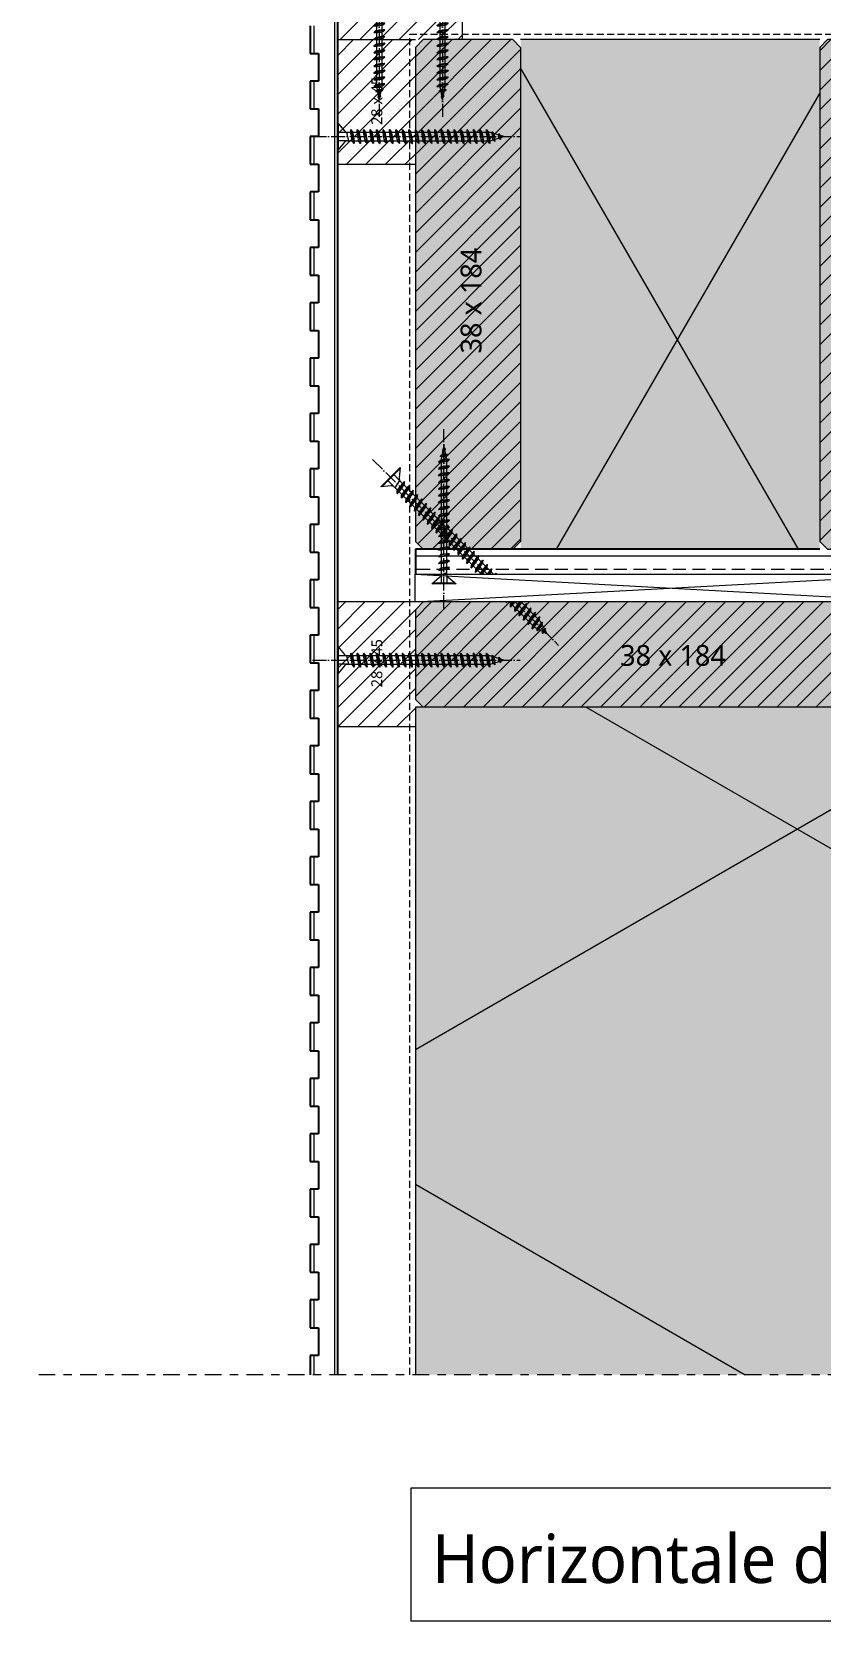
# Model space of a CAD drawing. Header units: millimetres. Extents: x 2927 to 18500, y -7154 to 6447.
# Drawn here: x 17906 to 18191, y -1901 to -1327 of the extents above; entities that cross this region are included whole.
import ezdxf

# ---------------------------------------------------------------- set-up
doc = ezdxf.new("R2010")
doc.units = ezdxf.units.MM
for name, pattern in [('MV_center', [15, 6, -3, 3, -3]), ('MV_hartlijn_staal', [6.6, 5, -0.8, 0, -0.8]), ('MV_hidden', [3.75, 2.5, -1.25])]:
    doc.linetypes.add(name, pattern=pattern)
for name, color, linetype, lineweight in [('A-ANNO-NOTE', 131, 'Continuous', 18), ('A-DETL', 90, 'Continuous', 13), ('A-DETL-GENF', 92, 'Continuous', 18), ('A-DETL-MEDM', 33, 'Continuous', 18), ('G-ANNO-TEXT', 231, 'Continuous', 13)]:
    doc.layers.add(name, color=color, linetype=linetype, lineweight=lineweight)
doc.styles.add('Segoe UI', font='segoeui.ttf', dxfattribs={"height": 7.5})
doc.styles.add('Segoe UI_1', font='segoeui.ttf', dxfattribs={"height": 4})
doc.styles.add('Segoe UI_4', font='segoeui.ttf', dxfattribs={"height": 17.5})
pattern_1 = [(60, (-2126.39, 181.76), (-155.885, 90), []), (120, (-2126.39, 181.76), (-155.885, -90), [])]

# ---------------------------------------------------------------- blocks, each defined once
blk = doc.blocks.new('00 hout rechthoekig - 28x45-V297-Details Domera')
at = {"layer": 'A-DETL-GENF', "lineweight": 13}
h = blk.add_hatch(dxfattribs=at)
h.set_pattern_fill('FP_355', color=256, style=0, pattern_type=2)
h.set_pattern_definition([(315, (1374.764, 18016.093), (3.5355339, 3.5355339), [])])
h.paths.add_polyline_path([(0, -28), (45, -28), (45, 0), (0, 0)])
at = {"layer": 'A-DETL-MEDM'}
blk.add_line((0, 0), (0, -28), dxfattribs=at)
blk = doc.blocks.new('00 hout rechthoekig - 28x45-V298-Details Domera')
at = {"layer": 'A-DETL-GENF', "lineweight": 13}
h = blk.add_hatch(dxfattribs=at)
h.set_pattern_fill('FP_356', color=256, style=0, pattern_type=2)
h.set_pattern_definition([(315, (1577.764, 18016.093), (3.5355339, 3.5355339), [])])
h.paths.add_polyline_path([(0, -28), (45, -27.99), (45, 0), (0, 0)])
at = {"layer": 'A-DETL-MEDM'}
for p, q in [((0, 0), (0, -28)), ((45, -27.99), (45, 0))]:
    blk.add_line(p, q, dxfattribs=at)
blk = doc.blocks.new('00 hout rechthoekig - 28x45-V299-Details Domera')
at = {"layer": 'A-DETL-GENF', "lineweight": 13}
h = blk.add_hatch(dxfattribs=at)
h.set_pattern_fill('FP_357', color=256, style=0, pattern_type=2)
h.set_pattern_definition([(45, (-18016.093, 1301.764), (-3.5355339, 3.5355339), [])])
h.paths.add_polyline_path([(45, -28), (45, 0), (0, 0), (0, -28), (30.83, -28)])
at = {"layer": 'A-DETL-MEDM'}
for p, q in [((8, 0), (0, 0)), ((45, -28), (45, 0)), ((0, -28), (28, -28))]:
    blk.add_line(p, q, dxfattribs=at)
blk = doc.blocks.new('42_isolatie - Type 1-V300-Details Domera')
at = {"layer": 'A-DETL-GENF'}
h = blk.add_hatch(color=256, dxfattribs=at)
h.paths.add_polyline_path([(355.28, 0.8), (355.28, 184.8), (193.28, 184.8), (193.28, 0.8), (344.63, 0.8)])
h.paths.add_polyline_path([(117.28, 0.8), (117.28, 184.8), (9.28, 184.8), (9.28, 0.8), (69.33, 0.8)])
at = {"layer": 'A-DETL-GENF', "lineweight": 13}
h = blk.add_hatch(dxfattribs=at)
h.set_pattern_fill('FP_24', color=256, style=0, pattern_type=2)
h.set_pattern_definition(pattern_1)
h.paths.add_polyline_path([(355.28, 0.8), (355.28, 184.8), (193.28, 184.8), (193.28, 0.8), (344.63, 0.8)])
h.paths.add_polyline_path([(117.28, 0.8), (117.28, 184.8), (9.28, 184.8), (9.28, 0.8), (69.33, 0.8)])
at = {"layer": 'A-DETL-GENF'}
for p, q in [((117.28, 184.8), (9.28, 184.8)), ((117.28, 184.8), (9.28, 184.8)), ((355.28, 184.8), (193.28, 184.8)), ((355.28, 184.8), (193.28, 184.8)), ((344.63, 0.8), (355.28, 0.8))]:
    blk.add_line(p, q, dxfattribs=at)
blk = doc.blocks.new('00 hout-rechthoekig - SLS 38x184-V301-Details Domera')
at = {"layer": 'A-DETL-GENF'}
blk.add_hatch(color=256, dxfattribs=at).paths.add_polyline_path([(98.05, -38), (181.17, -38), (184, -35.17), (184, -2.83), (181.17, 0), (2.83, 0), (0, -2.83), (0, -35.17), (2.83, -38)])
at = {"layer": 'A-DETL-MEDM', "lineweight": 13}
h = blk.add_hatch(dxfattribs=at)
h.set_pattern_fill('FP_358', color=256, style=0, pattern_type=2)
h.set_pattern_definition([(45, (-18044.093, 1532.764), (-3.5355339, 3.5355339), [])])
h.paths.add_polyline_path([(98.05, -38), (181.17, -38), (184, -35.17), (184, -2.83), (181.17, 0), (2.83, 0), (0, -2.83), (0, -35.17), (2.83, -38)])
at = {"layer": 'A-DETL-MEDM'}
for p, q in [((0, -2.83), (2.83, 0)), ((2.83, 0), (0, -2.83)), ((181.17, 0), (184, -2.83)), ((0, -2.83), (0, -35.17)), ((181.17, 0), (184, -2.83)), ((2.83, -38), (0, -35.17)), ((0, -35.17), (2.83, -38)), ((184, -35.17), (181.17, -38)), ((181.17, -38), (184, -35.17))]:
    blk.add_line(p, q, dxfattribs=at)
blk = doc.blocks.new('00 hout-rechthoekig - SLS 38x184-V302-Details Domera')
at = {"layer": 'A-DETL-GENF'}
blk.add_hatch(color=256, dxfattribs=at).paths.add_polyline_path([(184, -2.83), (181.17, 0), (2.83, 0), (0, -2.83), (0, -35.17), (2.83, -38), (181.17, -38), (184, -35.17)])
at = {"layer": 'A-DETL-MEDM', "lineweight": 13}
h = blk.add_hatch(dxfattribs=at)
h.set_pattern_fill('FP_359', color=256, style=0, pattern_type=2)
h.set_pattern_definition([(135, (-1329.764, -18082.093), (-3.5355339, -3.5355339), [])])
h.paths.add_polyline_path([(184, -2.83), (181.17, 0), (2.83, 0), (0, -2.83), (0, -35.17), (2.83, -38), (181.17, -38), (184, -35.17)])
at = {"layer": 'A-DETL-MEDM'}
for p, q in [((0, -2.83), (2.83, 0)), ((2.83, 0), (0, -2.83)), ((2.83, 0), (181.17, 0)), ((181.17, 0), (184, -2.83)), ((0, -2.83), (0, -35.17)), ((181.17, 0), (184, -2.83)), ((2.83, -38), (0, -35.17)), ((0, -35.17), (2.83, -38)), ((2.83, -38), (181.17, -38)), ((184, -35.17), (181.17, -38)), ((181.17, -38), (184, -35.17))]:
    blk.add_line(p, q, dxfattribs=at)
blk = doc.blocks.new('00 hout-rechthoekig - SLS 38x184-V304-Details Domera')
at = {"layer": 'A-DETL-GENF'}
blk.add_hatch(color=256, dxfattribs=at).paths.add_polyline_path([(184, -2.83), (181.17, 0), (2.83, 0), (0, -2.83), (0, -35.17), (2.83, -38), (181.17, -38), (184, -35.17)])
at = {"layer": 'A-DETL-MEDM', "lineweight": 13}
h = blk.add_hatch(dxfattribs=at)
h.set_pattern_fill('FP_361', color=256, style=0, pattern_type=2)
h.set_pattern_definition([(135, (-1329.764, -18228.093), (-3.5355339, -3.5355339), [])])
h.paths.add_polyline_path([(184, -2.83), (181.17, 0), (2.83, 0), (0, -2.83), (0, -35.17), (2.83, -38), (181.17, -38), (184, -35.17)])
at = {"layer": 'A-DETL-MEDM'}
for p, q in [((0, -2.83), (2.83, 0)), ((2.83, 0), (0, -2.83)), ((2.83, 0), (181.17, 0)), ((181.17, 0), (184, -2.83)), ((0, -2.83), (0, -35.17)), ((181.17, 0), (184, -2.83)), ((184, -35.17), (184, -2.83)), ((2.83, -38), (0, -35.17)), ((0, -35.17), (2.83, -38)), ((2.83, -38), (181.17, -38)), ((184, -35.17), (181.17, -38)), ((181.17, -38), (184, -35.17))]:
    blk.add_line(p, q, dxfattribs=at)
blk = doc.blocks.new('42_isolatie - Type 1-4084860-Details Domera')
at = {"layer": 'A-DETL-GENF'}
blk.add_hatch(color=256, dxfattribs=at).paths.add_polyline_path([(241.28, 132.93), (241.28, 184.8), (0.28, 184.8), (0.28, 0.8), (241.28, 0.8)])
at = {"layer": 'A-DETL-GENF', "lineweight": 13}
h = blk.add_hatch(dxfattribs=at)
h.set_pattern_fill('FP_24', color=256, style=0, pattern_type=2)
h.set_pattern_definition(pattern_1)
h.paths.add_polyline_path([(241.28, 132.93), (241.28, 184.8), (0.28, 184.8), (0.28, 0.8), (241.28, 0.8)])
at = {"layer": 'A-DETL-GENF'}
for p, q in [((241.28, 184.8), (0.28, 184.8)), ((0.28, 184.8), (0.28, 0.8)), ((241.28, 184.8), (0.28, 184.8)), ((0.28, 184.8), (0.28, 0.8)), ((0.28, 0.8), (241.28, 0.8)), ((0.28, 0.8), (241.28, 0.8))]:
    blk.add_line(p, q, dxfattribs=at)
blk = doc.blocks.new('28 schroeven 2D - Verzonken schroef 4_0x50mm-3291589-Details Domera')
at = {"layer": 'A-DETL-GENF', "linetype": 'MV_hartlijn_staal', "lineweight": 13}
blk.add_line((0, 9.1), (0, -55.9), dxfattribs=at)
at = {"layer": 'A-DETL-GENF', "lineweight": 5}
for p, q in [((-4.4, 0), (4.4, 0)), ((-1.54, -2.4), (-4.4, 0)), ((4.4, 0), (1.54, -2.4)), ((-4.04, -0.3), (4.04, -0.3)), ((2, -4.97), (-2, -5.9)), ((-2, -5.9), (-1.25, -5.26)), ((-1, -4), (1.03, -3.26)), ((-1, -3.55), (-1, -45)), ((1, -45), (1, -3.55)), ((1.25, -5.61), (2, -4.97)), ((2, -7.41), (-2, -8.34)), ((-2, -8.34), (-1.25, -7.7)), ((2, -9.84), (-2, -10.77)), ((-2, -10.77), (-1.25, -10.13)), ((1.25, -8.05), (2, -7.41)), ((1.25, -10.48), (2, -9.84)), ((2, -12.28), (-2, -13.21)), ((-2, -13.21), (-1.25, -12.57)), ((2, -14.72), (-2, -15.65)), ((-2, -15.65), (-1.25, -15.01)), ((2, -17.15), (-2, -18.09)), ((1.25, -12.92), (2, -12.28)), ((1.25, -15.36), (2, -14.72)), ((1.25, -17.79), (2, -17.15)), ((-2, -18.09), (-1.25, -17.45)), ((2, -19.59), (-2, -20.52)), ((-2, -20.52), (-1.25, -19.88)), ((2, -22.03), (-2, -22.96)), ((-2, -22.96), (-1.25, -22.32)), ((1.25, -20.23), (2, -19.59)), ((1.25, -22.67), (2, -22.03)), ((2, -24.47), (-2, -25.4)), ((-2, -25.4), (-1.25, -24.76)), ((2, -26.9), (-2, -27.83)), ((-2, -27.83), (-1.25, -27.19)), ((1.25, -25.11), (2, -24.47)), ((1.25, -27.54), (2, -26.9)), ((2, -29.34), (-2, -30.27)), ((-2, -30.27), (-1.25, -29.63)), ((2, -31.78), (-2, -32.71)), ((-2, -32.71), (-1.25, -32.07)), ((2, -34.21), (-2, -35.15)), ((1.25, -29.98), (2, -29.34)), ((1.25, -32.42), (2, -31.78)), ((1.25, -34.85), (2, -34.21)), ((-2, -35.15), (-1.25, -34.51)), ((2, -36.65), (-2, -37.58)), ((-2, -37.58), (-1.25, -36.94)), ((2, -39.09), (-2, -40.02)), ((-2, -40.02), (-1.25, -39.38)), ((1.25, -37.29), (2, -36.65)), ((1.25, -39.73), (2, -39.09)), ((2, -41.53), (-2, -42.46)), ((-2, -42.46), (-1.25, -41.82)), ((2, -43.96), (-2, -44.89)), ((-2, -44.89), (-1.25, -44.25)), ((-1, -45), (0, -50)), ((0, -50), (1, -45)), ((1.25, -42.17), (2, -41.53)), ((1.25, -44.6), (2, -43.96)), ((-1.26, -46.66), (-0.51, -46.02)), ((1.26, -46.07), (-1.26, -46.66)), ((-0.52, -48.71), (0.23, -48.07)), ((0.52, -48.47), (-0.52, -48.71)), ((-0.23, -49.11), (0.52, -48.47)), ((0.51, -46.71), (1.26, -46.07))]:
    blk.add_line(p, q, dxfattribs=at)
at = {"layer": 'A-DETL-GENF'}
for p, q in [((-1, -3.55), (-1, 0)), ((1, -3.55), (1, 0))]:
    blk.add_line(p, q, dxfattribs=at)
at = {"layer": 'A-DETL-GENF', "lineweight": 5}
for centre, start, end in [((-2.5, -3.55), 360, 50), ((2.5, -3.55), 130, 180)]:
    blk.add_arc(centre, 1.5, start, end, dxfattribs=at)
for points in [[(-2, -5.9), (-1.5, -6.14), (1.25, -5.61)], [(-1.25, -5.26), (1.8, -4.75), (2, -4.97)], [(-2, -8.34), (-1.5, -8.58), (1.25, -8.05)], [(-2, -10.77), (-1.5, -11.01), (1.25, -10.48)], [(-1.25, -7.7), (1.8, -7.19), (2, -7.41)], [(-1.25, -10.13), (1.8, -9.62), (2, -9.84)], [(-2, -13.21), (-1.5, -13.45), (1.25, -12.92)], [(-2, -15.65), (-1.5, -15.89), (1.25, -15.36)], [(-1.25, -12.57), (1.8, -12.06), (2, -12.28)], [(-1.25, -15.01), (1.8, -14.5), (2, -14.72)], [(-1.25, -17.45), (1.8, -16.94), (2, -17.15)], [(-2, -18.09), (-1.5, -18.33), (1.25, -17.79)], [(-2, -20.52), (-1.5, -20.76), (1.25, -20.23)], [(-2, -22.96), (-1.5, -23.2), (1.25, -22.67)], [(-1.25, -19.88), (1.8, -19.37), (2, -19.59)], [(-1.25, -22.32), (1.8, -21.81), (2, -22.03)], [(-2, -25.4), (-1.5, -25.64), (1.25, -25.11)], [(-2, -27.83), (-1.5, -28.07), (1.25, -27.54)], [(-1.25, -24.76), (1.8, -24.25), (2, -24.47)], [(-1.25, -27.19), (1.8, -26.68), (2, -26.9)], [(-2, -30.27), (-1.5, -30.51), (1.25, -29.98)], [(-2, -32.71), (-1.5, -32.95), (1.25, -32.42)], [(-1.25, -29.63), (1.8, -29.12), (2, -29.34)], [(-1.25, -32.07), (1.8, -31.56), (2, -31.78)], [(-1.25, -34.51), (1.8, -34), (2, -34.21)], [(-2, -35.15), (-1.5, -35.39), (1.25, -34.85)], [(-2, -37.58), (-1.5, -37.82), (1.25, -37.29)], [(-2, -40.02), (-1.5, -40.26), (1.25, -39.73)], [(-1.25, -36.94), (1.8, -36.43), (2, -36.65)], [(-1.25, -39.38), (1.8, -38.87), (2, -39.09)], [(-2, -42.46), (-1.5, -42.7), (1.25, -42.17)], [(-2, -44.89), (-1.5, -45.13), (1.25, -44.6)], [(-1.25, -41.82), (1.8, -41.31), (2, -41.53)], [(-1.25, -44.25), (1.8, -43.74), (2, -43.96)], [(-1.26, -46.66), (-1, -46.82), (0.51, -46.71)], [(-0.52, -48.71), (-0.51, -48.79), (-0.23, -49.11)], [(-0.51, -46.02), (1.16, -45.94), (1.26, -46.07)], [(0.23, -48.07), (0.53, -48.42), (0.52, -48.47)]]:
    blk.add_open_spline(points, degree=2, dxfattribs=at)
blk = doc.blocks.new('28 schroeven 2D - Verzonken schroef 5_0x60mm-3245535-Details Domera')
at = {"layer": 'A-DETL-GENF', "linetype": 'MV_hartlijn_staal', "lineweight": 13}
blk.add_line((0, 9.1), (0, -65.9), dxfattribs=at)
at = {"layer": 'A-DETL-GENF', "lineweight": 5}
for p, q in [((-4.9, 0), (4.9, 0)), ((-2.04, -2.4), (-4.9, 0)), ((4.9, 0), (2.04, -2.4)), ((-4.54, -0.3), (4.54, -0.3)), ((2.5, -4.74), (-2.5, -5.9)), ((-2.5, -5.9), (-1.75, -5.26)), ((-1.5, -4), (1.53, -3.26)), ((-1.5, -3.55), (-1.5, -55)), ((1.5, -55), (1.5, -3.55)), ((1.75, -5.38), (2.5, -4.74)), ((2.5, -7.07), (-2.5, -8.23)), ((-2.5, -8.23), (-1.75, -7.59)), ((2.5, -9.4), (-2.5, -10.57)), ((-2.5, -10.57), (-1.75, -9.93)), ((1.75, -7.71), (2.5, -7.07)), ((1.75, -10.04), (2.5, -9.4)), ((2.5, -11.73), (-2.5, -12.9)), ((-2.5, -12.9), (-1.75, -12.26)), ((2.5, -14.07), (-2.5, -15.23)), ((-2.5, -15.23), (-1.75, -14.59)), ((2.5, -16.4), (-2.5, -17.56)), ((-2.5, -17.56), (-1.75, -16.92)), ((1.75, -12.37), (2.5, -11.73)), ((1.75, -14.71), (2.5, -14.07)), ((1.75, -17.04), (2.5, -16.4)), ((2.5, -18.73), (-2.5, -19.9)), ((-2.5, -19.9), (-1.75, -19.26)), ((2.5, -21.07), (-2.5, -22.23)), ((-2.5, -22.23), (-1.75, -21.59)), ((1.75, -19.37), (2.5, -18.73)), ((1.75, -21.71), (2.5, -21.07)), ((2.5, -23.4), (-2.5, -24.56)), ((-2.5, -24.56), (-1.75, -23.92)), ((2.5, -25.73), (-2.5, -26.9)), ((-2.5, -26.9), (-1.75, -26.26)), ((2.5, -28.07), (-2.5, -29.23)), ((-2.5, -29.23), (-1.75, -28.59)), ((1.75, -24.04), (2.5, -23.4)), ((1.75, -26.37), (2.5, -25.73)), ((1.75, -28.71), (2.5, -28.07)), ((2.5, -30.4), (-2.5, -31.56)), ((-2.5, -31.56), (-1.75, -30.92)), ((2.5, -32.73), (-2.5, -33.9)), ((-2.5, -33.9), (-1.75, -33.26)), ((1.75, -31.04), (2.5, -30.4)), ((1.75, -33.37), (2.5, -32.73)), ((2.5, -35.07), (-2.5, -36.23)), ((-2.5, -36.23), (-1.75, -35.59)), ((2.5, -37.4), (-2.5, -38.56)), ((-2.5, -38.56), (-1.75, -37.92)), ((2.5, -39.73), (-2.5, -40.9)), ((1.75, -35.71), (2.5, -35.07)), ((1.75, -38.04), (2.5, -37.4)), ((1.75, -40.37), (2.5, -39.73)), ((-2.5, -40.9), (-1.75, -40.26)), ((2.5, -42.06), (-2.5, -43.23)), ((-2.5, -43.23), (-1.75, -42.59)), ((2.5, -44.4), (-2.5, -45.56)), ((-2.5, -45.56), (-1.75, -44.92)), ((1.75, -42.7), (2.5, -42.06)), ((1.75, -45.04), (2.5, -44.4)), ((2.5, -46.73), (-2.5, -47.89)), ((-2.5, -47.89), (-1.75, -47.25)), ((2.5, -49.06), (-2.5, -50.23)), ((-2.5, -50.23), (-1.75, -49.59)), ((2.5, -51.4), (-2.5, -52.56)), ((1.75, -47.37), (2.5, -46.73)), ((1.75, -49.7), (2.5, -49.06)), ((1.75, -52.04), (2.5, -51.4)), ((-2.5, -52.56), (-1.75, -51.92)), ((2.5, -53.73), (-2.5, -54.89)), ((-2.5, -54.89), (-1.75, -54.25)), ((1.76, -55.84), (-1.76, -56.66)), ((-1.76, -56.66), (-1.01, -56.02)), ((-1.5, -55), (0, -60)), ((0, -60), (1.5, -55)), ((1.01, -56.48), (1.76, -55.84)), ((1.75, -54.37), (2.5, -53.73)), ((-1.02, -58.71), (-0.27, -58.07)), ((1.02, -58.23), (-1.02, -58.71)), ((0.27, -58.87), (1.02, -58.23))]:
    blk.add_line(p, q, dxfattribs=at)
at = {"layer": 'A-DETL-GENF'}
for p, q in [((-1.5, -3.55), (-1.5, 0)), ((1.5, -3.55), (1.5, 0))]:
    blk.add_line(p, q, dxfattribs=at)
at = {"layer": 'A-DETL-GENF', "lineweight": 5}
for centre, start, end in [((-3, -3.55), 360, 50), ((3, -3.55), 130, 180)]:
    blk.add_arc(centre, 1.5, start, end, dxfattribs=at)
for points in [[(-2.5, -5.9), (-1.83, -6.19), (1.75, -5.38)], [(-1.75, -5.26), (2.23, -4.46), (2.5, -4.74)], [(-2.5, -8.23), (-1.83, -8.53), (1.75, -7.71)], [(-2.5, -10.57), (-1.83, -10.86), (1.75, -10.04)], [(-1.75, -7.59), (2.23, -6.79), (2.5, -7.07)], [(-1.75, -9.93), (2.23, -9.12), (2.5, -9.4)], [(-2.5, -12.9), (-1.83, -13.19), (1.75, -12.37)], [(-2.5, -15.23), (-1.83, -15.53), (1.75, -14.71)], [(-2.5, -17.56), (-1.83, -17.86), (1.75, -17.04)], [(-1.75, -12.26), (2.23, -11.46), (2.5, -11.73)], [(-1.75, -14.59), (2.23, -13.79), (2.5, -14.07)], [(-1.75, -16.92), (2.23, -16.12), (2.5, -16.4)], [(-2.5, -19.9), (-1.83, -20.19), (1.75, -19.37)], [(-2.5, -22.23), (-1.83, -22.52), (1.75, -21.71)], [(-1.75, -19.26), (2.23, -18.46), (2.5, -18.73)], [(-1.75, -21.59), (2.23, -20.79), (2.5, -21.07)], [(-2.5, -24.56), (-1.83, -24.86), (1.75, -24.04)], [(-2.5, -26.9), (-1.83, -27.19), (1.75, -26.37)], [(-1.75, -23.92), (2.23, -23.12), (2.5, -23.4)], [(-1.75, -26.26), (2.23, -25.46), (2.5, -25.73)], [(-1.75, -28.59), (2.23, -27.79), (2.5, -28.07)], [(-2.5, -29.23), (-1.83, -29.52), (1.75, -28.71)], [(-2.5, -31.56), (-1.83, -31.86), (1.75, -31.04)], [(-2.5, -33.9), (-1.83, -34.19), (1.75, -33.37)], [(-1.75, -30.92), (2.23, -30.12), (2.5, -30.4)], [(-1.75, -33.26), (2.23, -32.46), (2.5, -32.73)], [(-2.5, -36.23), (-1.83, -36.52), (1.75, -35.71)], [(-2.5, -38.56), (-1.83, -38.86), (1.75, -38.04)], [(-1.75, -35.59), (2.23, -34.79), (2.5, -35.07)], [(-1.75, -37.92), (2.23, -37.12), (2.5, -37.4)], [(-1.75, -40.26), (2.23, -39.45), (2.5, -39.73)], [(-2.5, -40.9), (-1.83, -41.19), (1.75, -40.37)], [(-2.5, -43.23), (-1.83, -43.52), (1.75, -42.7)], [(-2.5, -45.56), (-1.83, -45.86), (1.75, -45.04)], [(-1.75, -42.59), (2.23, -41.79), (2.5, -42.06)], [(-1.75, -44.92), (2.23, -44.12), (2.5, -44.4)], [(-2.5, -47.89), (-1.83, -48.19), (1.75, -47.37)], [(-2.5, -50.23), (-1.83, -50.52), (1.75, -49.7)], [(-1.75, -47.25), (2.23, -46.45), (2.5, -46.73)], [(-1.75, -49.59), (2.23, -48.79), (2.5, -49.06)], [(-1.75, -51.92), (2.23, -51.12), (2.5, -51.4)], [(-2.5, -52.56), (-1.83, -52.85), (1.75, -52.04)], [(-2.5, -54.89), (-1.83, -55.19), (1.75, -54.37)], [(-1.76, -56.66), (-1.34, -56.87), (1.01, -56.48)], [(-1.75, -54.25), (2.23, -53.45), (2.5, -53.73)], [(-1.01, -56.02), (1.59, -55.65), (1.76, -55.84)], [(-1.02, -58.71), (-0.85, -58.85), (0.27, -58.87)], [(-0.27, -58.07), (0.96, -58.13), (1.02, -58.23)]]:
    blk.add_open_spline(points, degree=2, dxfattribs=at)
blk = doc.blocks.new('28 schroeven 2D - Verzonken schroef 5_0x80mm-4082159-Details Domera')
at = {"layer": 'A-DETL-GENF', "linetype": 'MV_hartlijn_staal', "lineweight": 13}
for p, q in [((0, 9.1), (0, -49.56)), ((0, -63.7), (0, -85.9))]:
    blk.add_line(p, q, dxfattribs=at)
at = {"layer": 'A-DETL-GENF', "lineweight": 5}
for p, q in [((-4.9, 0), (4.9, 0)), ((-2.04, -2.4), (-4.9, 0)), ((4.9, 0), (2.04, -2.4)), ((-4.54, -0.3), (4.54, -0.3)), ((2.5, -4.74), (-2.5, -5.9)), ((-2.5, -5.9), (-1.75, -5.26)), ((-1.5, -4), (1.53, -3.26)), ((-1.5, -3.55), (-1.5, -48.06)), ((1.5, -51.06), (1.5, -3.55)), ((1.75, -5.38), (2.5, -4.74)), ((2.5, -6.96), (-2.5, -8.13)), ((-2.5, -8.13), (-1.75, -7.49)), ((2.5, -9.19), (-2.5, -10.35)), ((-2.5, -10.35), (-1.75, -9.71)), ((2.5, -11.41), (-2.5, -12.58)), ((1.75, -7.6), (2.5, -6.96)), ((1.75, -9.83), (2.5, -9.19)), ((1.75, -12.05), (2.5, -11.41)), ((-2.5, -12.58), (-1.75, -11.94)), ((2.5, -13.64), (-2.5, -14.8)), ((-2.5, -14.8), (-1.75, -14.16)), ((2.5, -15.86), (-2.5, -17.03)), ((-2.5, -17.03), (-1.75, -16.39)), ((1.75, -14.28), (2.5, -13.64)), ((1.75, -16.5), (2.5, -15.86)), ((2.5, -18.09), (-2.5, -19.25)), ((-2.5, -19.25), (-1.75, -18.61)), ((2.5, -20.32), (-2.5, -21.48)), ((-2.5, -21.48), (-1.75, -20.84)), ((2.5, -22.54), (-2.5, -23.7)), ((1.75, -18.73), (2.5, -18.09)), ((1.75, -20.96), (2.5, -20.32)), ((1.75, -23.18), (2.5, -22.54)), ((-2.5, -23.7), (-1.75, -23.06)), ((2.5, -24.77), (-2.5, -25.93)), ((-2.5, -25.93), (-1.75, -25.29)), ((2.5, -26.99), (-2.5, -28.16)), ((-2.5, -28.16), (-1.75, -27.52)), ((1.75, -25.41), (2.5, -24.77)), ((1.75, -27.63), (2.5, -26.99)), ((2.5, -29.22), (-2.5, -30.38)), ((-2.5, -30.38), (-1.75, -29.74)), ((2.5, -31.44), (-2.5, -32.61)), ((-2.5, -32.61), (-1.75, -31.97)), ((2.5, -33.67), (-2.5, -34.83)), ((-2.5, -34.83), (-1.75, -34.19)), ((1.75, -29.86), (2.5, -29.22)), ((1.75, -32.08), (2.5, -31.44)), ((1.75, -34.31), (2.5, -33.67)), ((2.5, -35.89), (-2.5, -37.06)), ((-2.5, -37.06), (-1.75, -36.42)), ((2.5, -38.12), (-2.5, -39.28)), ((-2.5, -39.28), (-1.75, -38.64)), ((1.75, -36.53), (2.5, -35.89)), ((1.75, -38.76), (2.5, -38.12)), ((2.5, -40.35), (-2.5, -41.51)), ((-2.5, -41.51), (-1.75, -40.87)), ((2.5, -42.57), (-2.5, -43.74)), ((-2.5, -43.74), (-1.75, -43.1)), ((2.5, -44.8), (-2.5, -45.96)), ((-2.5, -45.96), (-1.75, -45.32)), ((1.75, -40.99), (2.5, -40.35)), ((1.75, -43.21), (2.5, -42.57)), ((1.75, -45.44), (2.5, -44.8)), ((-1.89, -47.67), (-1.75, -47.55)), ((2.5, -47.02), (-1.58, -47.97)), ((2.5, -49.25), (0.22, -49.78)), ((1.75, -47.66), (2.5, -47.02)), ((1.75, -49.89), (2.5, -49.25)), ((2.5, -51.47), (2.03, -51.58)), ((2.19, -51.74), (2.5, -51.47)), ((-2.5, -61.54), (-2.32, -61.38)), ((-2.22, -61.48), (-2.5, -61.54)), ((-1.5, -62.2), (-1.5, -75)), ((-2.5, -63.77), (-1.75, -63.13)), ((-0.42, -63.28), (-2.5, -63.77)), ((1.39, -65.09), (-2.5, -65.99)), ((-2.5, -65.99), (-1.75, -65.35)), ((2.5, -67.05), (-2.5, -68.22)), ((-2.5, -68.22), (-1.75, -67.58)), ((1.5, -75), (1.5, -65.2)), ((1.75, -67.69), (2.5, -67.05)), ((2.5, -69.28), (-2.5, -70.44)), ((-2.5, -70.44), (-1.75, -69.8)), ((2.5, -71.5), (-2.5, -72.67)), ((-2.5, -72.67), (-1.75, -72.03)), ((2.5, -73.73), (-2.5, -74.89)), ((-2.5, -74.89), (-1.75, -74.25)), ((1.75, -69.92), (2.5, -69.28)), ((1.75, -72.14), (2.5, -71.5)), ((1.75, -74.37), (2.5, -73.73)), ((1.76, -75.84), (-1.76, -76.66)), ((-1.76, -76.66), (-1.01, -76.02)), ((-1.5, -75), (0, -80)), ((-1.02, -78.71), (-0.27, -78.07)), ((1.02, -78.23), (-1.02, -78.71)), ((0, -80), (1.5, -75)), ((0.27, -78.87), (1.02, -78.23)), ((1.01, -76.48), (1.76, -75.84))]:
    blk.add_line(p, q, dxfattribs=at)
at = {"layer": 'A-DETL-GENF'}
for p, q in [((-1.5, -3.55), (-1.5, 0)), ((1.5, -3.55), (1.5, 0))]:
    blk.add_line(p, q, dxfattribs=at)
at = {"layer": 'A-DETL-GENF', "lineweight": 5}
for centre, start, end in [((-3, -3.55), 360, 50), ((3, -3.55), 130, 180)]:
    blk.add_arc(centre, 1.5, start, end, dxfattribs=at)
for points in [[(-2.5, -5.9), (-1.83, -6.19), (1.75, -5.38)], [(-1.75, -5.26), (2.23, -4.46), (2.5, -4.74)], [(-2.5, -8.13), (-1.83, -8.42), (1.75, -7.6)], [(-2.5, -10.35), (-1.83, -10.64), (1.75, -9.83)], [(-1.75, -7.49), (2.23, -6.68), (2.5, -6.96)], [(-1.75, -9.71), (2.23, -8.91), (2.5, -9.19)], [(-1.75, -11.94), (2.23, -11.14), (2.5, -11.41)], [(-2.5, -12.58), (-1.83, -12.87), (1.75, -12.05)], [(-2.5, -14.8), (-1.83, -15.1), (1.75, -14.28)], [(-2.5, -17.03), (-1.83, -17.32), (1.75, -16.5)], [(-1.75, -14.16), (2.23, -13.36), (2.5, -13.64)], [(-1.75, -16.39), (2.23, -15.59), (2.5, -15.86)], [(-2.5, -19.25), (-1.83, -19.55), (1.75, -18.73)], [(-2.5, -21.48), (-1.83, -21.77), (1.75, -20.96)], [(-1.75, -18.61), (2.23, -17.81), (2.5, -18.09)], [(-1.75, -20.84), (2.23, -20.04), (2.5, -20.32)], [(-1.75, -23.06), (2.23, -22.26), (2.5, -22.54)], [(-2.5, -23.7), (-1.83, -24), (1.75, -23.18)], [(-2.5, -25.93), (-1.83, -26.22), (1.75, -25.41)], [(-2.5, -28.16), (-1.83, -28.45), (1.75, -27.63)], [(-1.75, -25.29), (2.23, -24.49), (2.5, -24.77)], [(-1.75, -27.52), (2.23, -26.71), (2.5, -26.99)], [(-2.5, -30.38), (-1.83, -30.68), (1.75, -29.86)], [(-2.5, -32.61), (-1.83, -32.9), (1.75, -32.08)], [(-2.5, -34.83), (-1.83, -35.13), (1.75, -34.31)], [(-1.75, -29.74), (2.23, -28.94), (2.5, -29.22)], [(-1.75, -31.97), (2.23, -31.17), (2.5, -31.44)], [(-1.75, -34.19), (2.23, -33.39), (2.5, -33.67)], [(-2.5, -37.06), (-1.83, -37.35), (1.75, -36.53)], [(-2.5, -39.28), (-1.83, -39.58), (1.75, -38.76)], [(-1.75, -36.42), (2.23, -35.62), (2.5, -35.89)], [(-1.75, -38.64), (2.23, -37.84), (2.5, -38.12)], [(-2.5, -41.51), (-1.83, -41.8), (1.75, -40.99)], [(-2.5, -43.74), (-1.83, -44.03), (1.75, -43.21)], [(-2.5, -45.96), (-1.83, -46.25), (1.75, -45.44)], [(-1.75, -40.87), (2.23, -40.07), (2.5, -40.35)], [(-1.75, -43.1), (2.23, -42.29), (2.5, -42.57)], [(-1.75, -45.32), (2.23, -44.52), (2.5, -44.8)], [(-1.75, -47.55), (2.23, -46.75), (2.5, -47.02)], [(-1.46, -48.24), (-0.36, -48.14), (1.75, -47.66)], [(-0.01, -49.44), (2.3, -49.04), (2.5, -49.25)], [(0.38, -50.18), (1, -50.06), (1.75, -49.89)], [(1.91, -51.41), (2.41, -51.38), (2.5, -51.47)], [(-2.5, -61.54), (-2.42, -61.58), (-2.29, -61.6)], [(-1.75, -63.13), (-1.16, -63.01), (-0.65, -62.91)], [(-2.5, -63.77), (-2.05, -63.96), (-0.27, -63.66)], [(-2.5, -65.99), (-1.83, -66.29), (1.75, -65.47)], [(-2.5, -68.22), (-1.83, -68.51), (1.75, -67.69)], [(-1.75, -65.35), (0.2, -64.96), (1.26, -64.82)], [(-1.75, -67.58), (2.23, -66.78), (2.5, -67.05)], [(-2.5, -70.44), (-1.83, -70.74), (1.75, -69.92)], [(-2.5, -72.67), (-1.83, -72.96), (1.75, -72.14)], [(-2.5, -74.89), (-1.83, -75.19), (1.75, -74.37)], [(-1.75, -69.8), (2.23, -69), (2.5, -69.28)], [(-1.75, -72.03), (2.23, -71.23), (2.5, -71.5)], [(-1.75, -74.25), (2.23, -73.45), (2.5, -73.73)], [(-1.76, -76.66), (-1.34, -76.87), (1.01, -76.48)], [(-1.02, -78.71), (-0.85, -78.85), (0.27, -78.87)], [(-1.01, -76.02), (1.59, -75.65), (1.76, -75.84)], [(-0.27, -78.07), (0.96, -78.13), (1.02, -78.23)]]:
    blk.add_open_spline(points, degree=2, dxfattribs=at)
blk = doc.blocks.new('31 celband - Type 1-4570822-Details Domera')
at = {"layer": 'A-DETL-GENF', "lineweight": 13}
for p, q in [((-712.62, 10), (-528.61, 10)), ((-712.62, 0), (-712.62, 10)), ((-712.62, 10), (-528.61, 0)), ((-712.62, 0), (-528.61, 10)), ((-528.61, 10), (-528.61, 0)), ((-528.61, 0), (-712.62, 0))]:
    blk.add_line(p, q, dxfattribs=at)
blk = doc.blocks.new('NLRS_00_DI_maskeer - Type 1-4235199-Details Domera')
at = {"layer": 'A-DETL-GENF', "linetype": 'MV_center'}
blk.add_line((-100, 0), (343.5, 0), dxfattribs=at)

msp = doc.modelspace()

# ---------------------------------------------------------------- hatches: boundary and pattern name
at = {"layer": 'A-DETL-GENF', "lineweight": 13}
h = msp.add_hatch(dxfattribs=at)
h.set_pattern_fill('FP_338', color=253, style=0, pattern_type=2)
h.set_pattern_definition([(90, (0, 0), (-7.5, 5e-16), [])])
h.paths.add_polyline_path([(18006.09, -1811.76), (18016.09, -1811.76), (18016.09, -1294.76), (18009.09, -1294.76), (18009.09, -1304.76), (18006.09, -1304.76), (18006.09, -1314.76), (18009.09, -1314.76), (18009.09, -1324.76), (18006.09, -1324.76), (18006.09, -1334.76), (18009.09, -1334.76), (18009.09, -1344.76), (18006.09, -1344.76), (18006.09, -1354.76), (18009.09, -1354.76), (18009.09, -1364.76), (18006.09, -1364.76), (18006.09, -1374.76), (18009.09, -1374.76), (18009.09, -1384.76), (18006.09, -1384.76), (18006.09, -1394.76), (18009.09, -1394.76), (18009.09, -1404.76), (18006.09, -1404.76), (18006.09, -1414.76), (18009.09, -1414.76), (18009.09, -1424.76), (18006.09, -1424.76), (18006.09, -1434.76), (18009.09, -1434.76), (18009.09, -1444.76), (18006.09, -1444.76), (18006.09, -1454.76), (18009.09, -1454.76), (18009.09, -1464.76), (18006.09, -1464.76), (18006.09, -1474.76), (18009.09, -1474.76), (18009.09, -1484.76), (18006.09, -1484.76), (18006.09, -1494.76), (18009.09, -1494.76), (18009.09, -1504.76), (18006.09, -1504.76), (18006.09, -1514.76), (18009.09, -1514.76), (18009.09, -1524.76), (18006.09, -1524.76), (18006.09, -1534.76), (18009.09, -1534.76), (18009.09, -1544.76), (18006.09, -1544.76), (18006.09, -1554.76), (18009.09, -1554.76), (18009.09, -1564.76), (18006.09, -1564.76), (18006.09, -1574.76), (18009.09, -1574.76), (18009.09, -1584.76), (18006.09, -1584.76), (18006.09, -1594.76), (18009.09, -1594.76), (18009.09, -1604.76), (18006.09, -1604.76), (18006.09, -1614.76), (18009.09, -1614.76), (18009.09, -1624.76), (18006.09, -1624.76), (18006.09, -1634.76), (18009.09, -1634.76), (18009.09, -1644.76), (18006.09, -1644.76), (18006.09, -1654.76), (18009.09, -1654.76), (18009.09, -1664.76), (18006.09, -1664.76), (18006.09, -1674.76), (18009.09, -1674.76), (18009.09, -1684.76), (18006.09, -1684.76), (18006.09, -1694.76), (18009.09, -1694.76), (18009.09, -1704.76), (18006.09, -1704.76), (18006.09, -1714.76), (18009.09, -1714.76), (18009.09, -1724.76), (18006.09, -1724.76), (18006.09, -1734.76), (18009.09, -1734.76), (18009.09, -1744.76), (18006.09, -1744.76), (18006.09, -1754.76), (18009.09, -1754.76), (18009.09, -1764.76), (18006.09, -1764.76), (18006.09, -1774.76), (18009.09, -1774.76), (18009.09, -1784.76), (18006.09, -1784.76), (18006.09, -1794.76), (18009.09, -1794.76), (18009.09, -1804.76), (18006.09, -1804.76)])
h.paths.add_polyline_path([(18417.45, -1301.76), (18428.09, -1301.76), (18428.09, -1294.76), (18424.09, -1294.76), (18424.09, -1291.76), (18414.09, -1291.76), (18414.09, -1294.76), (18404.09, -1294.76), (18404.09, -1291.76), (18394.09, -1291.76), (18394.09, -1294.76), (18384.09, -1294.76), (18384.09, -1291.76), (18374.09, -1291.76), (18374.09, -1294.76), (18364.09, -1294.76), (18364.09, -1291.76), (18354.09, -1291.76), (18354.09, -1294.76), (18344.09, -1294.76), (18344.09, -1291.76), (18334.09, -1291.76), (18334.09, -1294.76), (18324.09, -1294.76), (18324.09, -1291.76), (18314.09, -1291.76), (18314.09, -1294.76), (18304.09, -1294.76), (18304.09, -1291.76), (18294.09, -1291.76), (18294.09, -1294.76), (18284.09, -1294.76), (18284.09, -1291.76), (18274.09, -1291.76), (18274.09, -1294.76), (18264.09, -1294.76), (18264.09, -1291.76), (18254.09, -1291.76), (18254.09, -1294.76), (18244.09, -1294.76), (18244.09, -1291.76), (18234.09, -1291.76), (18234.09, -1294.76), (18224.09, -1294.76), (18224.09, -1291.76), (18214.09, -1291.76), (18214.09, -1294.76), (18204.09, -1294.76), (18204.09, -1291.76), (18194.09, -1291.76), (18194.09, -1294.76), (18184.09, -1294.76), (18184.09, -1291.76), (18174.09, -1291.76), (18174.09, -1294.76), (18164.09, -1294.76), (18164.09, -1291.76), (18154.09, -1291.76), (18154.09, -1294.76), (18144.09, -1294.76), (18144.09, -1291.76), (18134.09, -1291.76), (18134.09, -1294.76), (18124.09, -1294.76), (18124.09, -1291.76), (18114.09, -1291.76), (18114.09, -1294.76), (18104.09, -1294.76), (18104.09, -1291.76), (18094.09, -1291.76), (18094.09, -1294.76), (18084.09, -1294.76), (18084.09, -1291.76), (18074.09, -1291.76), (18074.09, -1294.76), (18064.09, -1294.76), (18064.09, -1291.76), (18054.09, -1291.76), (18054.09, -1294.76), (18044.09, -1294.76), (18044.09, -1291.76), (18034.09, -1291.76), (18034.09, -1294.76), (18024.09, -1294.76), (18024.09, -1301.76), (18279.8, -1301.76)])
h = msp.add_hatch(dxfattribs=at)
h.set_pattern_fill('FP_4', color=250, style=0, pattern_type=2)
h.set_pattern_definition([(0, (0, 0), (0, 9.476), []), (0, (0, 4.738), (0, 9.476), [4.738, -2.369])])
h.paths.add_polyline_path([(18428.09, -1522.76), (18428.09, -1513.76), (18044.09, -1513.76), (18044.09, -1522.76), (18417.45, -1522.76)])

# ---------------------------------------------------------------- linework, layer by layer
at = {"layer": 'A-DETL', "lineweight": 25}
for p, q in [((18016.09, -1811.76), (18016.09, -1294.76)), ((18006.09, -1324.76), (18006.09, -1334.76)), ((18006.09, -1334.76), (18009.09, -1334.76)), ((18009.09, -1334.76), (18009.09, -1344.76)), ((18009.09, -1344.76), (18006.09, -1344.76)), ((18006.09, -1344.76), (18006.09, -1354.76)), ((18006.09, -1354.76), (18009.09, -1354.76)), ((18009.09, -1354.76), (18009.09, -1364.76)), ((18009.09, -1364.76), (18006.09, -1364.76)), ((18006.09, -1364.76), (18006.09, -1374.76)), ((18006.09, -1374.76), (18009.09, -1374.76)), ((18009.09, -1374.76), (18009.09, -1384.76)), ((18009.09, -1384.76), (18006.09, -1384.76)), ((18006.09, -1384.76), (18006.09, -1394.76)), ((18006.09, -1394.76), (18009.09, -1394.76)), ((18009.09, -1394.76), (18009.09, -1404.76)), ((18009.09, -1404.76), (18006.09, -1404.76)), ((18006.09, -1404.76), (18006.09, -1414.76)), ((18006.09, -1414.76), (18009.09, -1414.76)), ((18009.09, -1414.76), (18009.09, -1424.76)), ((18009.09, -1424.76), (18006.09, -1424.76)), ((18006.09, -1424.76), (18006.09, -1434.76)), ((18006.09, -1434.76), (18009.09, -1434.76)), ((18009.09, -1434.76), (18009.09, -1444.76)), ((18009.09, -1444.76), (18006.09, -1444.76)), ((18006.09, -1444.76), (18006.09, -1454.76)), ((18006.09, -1454.76), (18009.09, -1454.76)), ((18009.09, -1454.76), (18009.09, -1464.76)), ((18009.09, -1464.76), (18006.09, -1464.76)), ((18006.09, -1464.76), (18006.09, -1474.76)), ((18006.09, -1474.76), (18009.09, -1474.76)), ((18009.09, -1474.76), (18009.09, -1484.76)), ((18009.09, -1484.76), (18006.09, -1484.76)), ((18006.09, -1484.76), (18006.09, -1494.76)), ((18006.09, -1494.76), (18009.09, -1494.76)), ((18009.09, -1494.76), (18009.09, -1504.76)), ((18009.09, -1504.76), (18006.09, -1504.76)), ((18006.09, -1504.76), (18006.09, -1514.76)), ((18006.09, -1514.76), (18009.09, -1514.76)), ((18009.09, -1514.76), (18009.09, -1524.76)), ((18044.09, -1513.76), (18044.09, -1522.76)), ((18190.09, -1513.76), (18044.09, -1513.76)), ((18009.09, -1524.76), (18006.09, -1524.76)), ((18006.09, -1524.76), (18006.09, -1534.76)), ((18006.09, -1534.76), (18009.09, -1534.76)), ((18009.09, -1534.76), (18009.09, -1544.76)), ((18009.09, -1544.76), (18006.09, -1544.76)), ((18006.09, -1544.76), (18006.09, -1554.76)), ((18006.09, -1554.76), (18009.09, -1554.76)), ((18009.09, -1554.76), (18009.09, -1564.76)), ((18009.09, -1564.76), (18006.09, -1564.76)), ((18006.09, -1564.76), (18006.09, -1574.76)), ((18006.09, -1574.76), (18009.09, -1574.76)), ((18009.09, -1574.76), (18009.09, -1584.76)), ((18009.09, -1584.76), (18006.09, -1584.76)), ((18006.09, -1584.76), (18006.09, -1594.76)), ((18006.09, -1594.76), (18009.09, -1594.76)), ((18009.09, -1594.76), (18009.09, -1604.76)), ((18009.09, -1604.76), (18006.09, -1604.76)), ((18006.09, -1604.76), (18006.09, -1614.76)), ((18006.09, -1614.76), (18009.09, -1614.76)), ((18009.09, -1614.76), (18009.09, -1624.76)), ((18009.09, -1624.76), (18006.09, -1624.76)), ((18006.09, -1624.76), (18006.09, -1634.76)), ((18006.09, -1634.76), (18009.09, -1634.76)), ((18009.09, -1634.76), (18009.09, -1644.76)), ((18009.09, -1644.76), (18006.09, -1644.76)), ((18006.09, -1644.76), (18006.09, -1654.76)), ((18006.09, -1654.76), (18009.09, -1654.76)), ((18009.09, -1654.76), (18009.09, -1664.76)), ((18009.09, -1664.76), (18006.09, -1664.76)), ((18006.09, -1664.76), (18006.09, -1674.76)), ((18006.09, -1674.76), (18009.09, -1674.76)), ((18009.09, -1674.76), (18009.09, -1684.76)), ((18009.09, -1684.76), (18006.09, -1684.76)), ((18006.09, -1684.76), (18006.09, -1694.76)), ((18006.09, -1694.76), (18009.09, -1694.76)), ((18009.09, -1694.76), (18009.09, -1704.76)), ((18009.09, -1704.76), (18006.09, -1704.76)), ((18006.09, -1704.76), (18006.09, -1714.76)), ((18006.09, -1714.76), (18009.09, -1714.76)), ((18009.09, -1714.76), (18009.09, -1724.76)), ((18009.09, -1724.76), (18006.09, -1724.76)), ((18006.09, -1724.76), (18006.09, -1734.76)), ((18006.09, -1734.76), (18009.09, -1734.76)), ((18009.09, -1734.76), (18009.09, -1744.76)), ((18009.09, -1744.76), (18006.09, -1744.76)), ((18006.09, -1744.76), (18006.09, -1754.76)), ((18006.09, -1754.76), (18009.09, -1754.76)), ((18009.09, -1754.76), (18009.09, -1764.76)), ((18009.09, -1764.76), (18006.09, -1764.76)), ((18006.09, -1764.76), (18006.09, -1774.76)), ((18006.09, -1774.76), (18009.09, -1774.76)), ((18009.09, -1774.76), (18009.09, -1784.76)), ((18009.09, -1784.76), (18006.09, -1784.76)), ((18006.09, -1784.76), (18006.09, -1794.76)), ((18006.09, -1794.76), (18009.09, -1794.76)), ((18009.09, -1794.76), (18009.09, -1804.76)), ((18009.09, -1804.76), (18006.09, -1804.76)), ((18006.09, -1804.76), (18006.09, -1811.76))]:
    msp.add_line(p, q, dxfattribs=at)
at = {"layer": 'A-DETL', "linetype": 'MV_hidden', "lineweight": 18}
for p, q in [((18042.09, -1327.76), (18428.09, -1327.76)), ((18042.09, -1811.76), (18042.09, -1327.76))]:
    msp.add_line(p, q, dxfattribs=at)
at = {"layer": 'A-DETL', "lineweight": 18}
msp.add_line((18016.09, -1374.76), (18016.09, -1811.76), dxfattribs=at)
at = {"layer": 'G-ANNO-TEXT', "color": 1, "flags": 128}
msp.add_lwpolyline([(18042.58, -1852.63), (18307.93, -1852.63), (18307.93, -1900.73), (18042.58, -1900.73)], close=True, dxfattribs=at)

# ---------------------------------------------------------------- block references
at = {"layer": 'A-DETL-GENF'}
for name, p in [('28 schroeven 2D - Verzonken schroef 4_0x50mm-3291589-Details Domera', (18031.06, -1301.76)), ('28 schroeven 2D - Verzonken schroef 4_0x50mm-3291589-Details Domera', (18053.9, -1301.76)), ('42_isolatie - Type 1-V300-Details Domera', (18072.81, -1514.56))]:
    msp.add_blockref(name, p, dxfattribs=at)
for name, p, rotation in [('28 schroeven 2D - Verzonken schroef 5_0x60mm-3245535-Details Domera', (18016.09, -1364.76), 89.99999999999991), ('28 schroeven 2D - Verzonken schroef 4_0x50mm-3291589-Details Domera', (18054.41, -1526.26), 180), ('28 schroeven 2D - Verzonken schroef 5_0x80mm-4082159-Details Domera', (18035.09, -1487.72), 44.99999999999993), ('28 schroeven 2D - Verzonken schroef 5_0x60mm-3245535-Details Domera', (18016.09, -1553.76), 90.00000000000011), ('42_isolatie - Type 1-4084860-Details Domera', (18043.29, -1570.49), 269.9999999999996)]:
    msp.add_blockref(name, p, dxfattribs=dict(at, rotation=rotation))
at = {"layer": 'A-DETL-GENF', "lineweight": 13}
msp.add_blockref('31 celband - Type 1-4570822-Details Domera', (18756.7, -1532.76), dxfattribs=at)
at = {"layer": 'A-DETL-GENF', "linetype": 'MV_center', "rotation": 180}
msp.add_blockref('NLRS_00_DI_maskeer - Type 1-4235199-Details Domera', (18249.09, -1811.76), dxfattribs=at)
at = {"layer": 'A-DETL-MEDM'}
for name, p in [('00 hout rechthoekig - 28x45-V299-Details Domera', (18016.09, -1301.76)), ('00 hout-rechthoekig - SLS 38x184-V301-Details Domera', (18044.09, -1532.76))]:
    msp.add_blockref(name, p, dxfattribs=at)
for name, p, rotation in [('00 hout rechthoekig - 28x45-V297-Details Domera', (18016.09, -1374.76), 90), ('00 hout-rechthoekig - SLS 38x184-V302-Details Domera', (18082.09, -1329.76), 270.0000000000001), ('00 hout-rechthoekig - SLS 38x184-V304-Details Domera', (18228.09, -1329.76), 270.0000000000001), ('00 hout rechthoekig - 28x45-V298-Details Domera', (18016.09, -1577.76), 90)]:
    msp.add_blockref(name, p, dxfattribs=dict(at, rotation=rotation))

# ---------------------------------------------------------------- texts
at = {"layer": 'A-ANNO-NOTE', "lineweight": 13, "attachment_point": 1, "rotation": 90}
for s, insert, char_height, width, style in [('28 x 45', (18028.18, -1360.57), 4, 23.6498, 'Segoe UI_1'), ('38 x 184', (18060.45, -1443.05), 7.5, 47.2996, 'Segoe UI'), ('28 x 45', (18028.18, -1563.57), 4, 23.6498, 'Segoe UI_1')]:
    msp.add_mtext(s, dxfattribs=dict(at, insert=insert, char_height=char_height, width=width, style=style))
at = {"layer": 'A-ANNO-NOTE', "lineweight": 13, "insert": (18118.03, -1548.32), "char_height": 7.5, "width": 47.2996, "attachment_point": 1, "style": 'Segoe UI'}
msp.add_mtext('38 x 184', dxfattribs=at)
at = {"layer": 'G-ANNO-TEXT', "color": 1, "insert": (18050.08, -1869.42), "char_height": 17.5, "width": 303.0379, "attachment_point": 1, "style": 'Segoe UI_4'}
msp.add_mtext('Horizontale doorsnede', dxfattribs=at)

doc.saveas('drawing.dxf')
